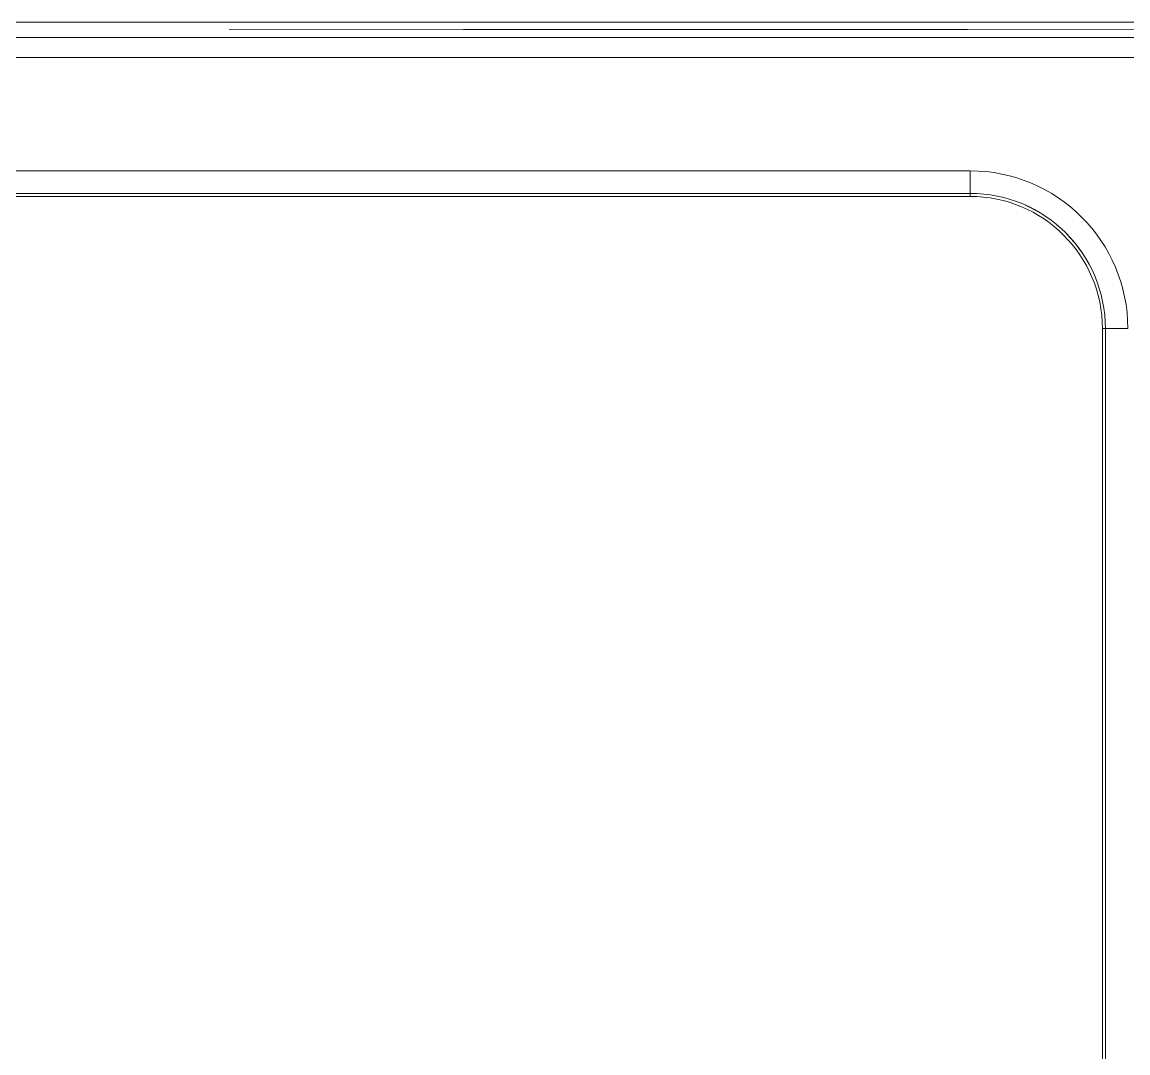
# Model space of a CAD drawing. Header units: millimetres. Extents: x -159872 to 386485, y -250577 to 158966.
# Drawn here: x 370795.8 to 371016.8, y 3091.3 to 3297.4 of the extents above; entities that cross this region are included whole.
import ezdxf

# ---------------------------------------------------------------- set-up
doc = ezdxf.new("R2010")
doc.units = ezdxf.units.MM
doc.layers.add('LDS-equipment-kitchen equipment', color=3, linetype='Continuous', lineweight=13)

# ---------------------------------------------------------------- blocks, each defined once
blk = doc.blocks.new('Group-335')
at = {"layer": 'LDS-equipment-kitchen equipment', "lineweight": 5}
for p, q in [((310371.68, 39754.91), (309870.63, 39754.86)), ((310371.68, 39754.91), (309870.63, 39754.86)), ((310365.5, 39751.82), (309867.66, 39751.78)), ((310365.5, 39751.82), (309867.66, 39751.78)), ((310311.26, 39753.46), (310351.73, 39753.48)), ((310311.26, 39753.46), (310351.73, 39753.48)), ((309867.65, 39747.78), (310365.49, 39747.83)), ((309867.65, 39747.78), (310365.49, 39747.83)), ((310311.77, 39725.17), (309922.27, 39725.14)), ((310311.77, 39725.17), (309922.27, 39725.14)), ((310311.77, 39720.68), (310311.77, 39725.17)), ((310311.77, 39720.68), (310311.77, 39725.17)), ((310311.77, 39720.68), (309922.27, 39720.64)), ((310311.77, 39720.68), (309922.27, 39720.64)), ((310311.77, 39720.67), (309922.27, 39720.63)), ((310311.77, 39720.67), (309922.27, 39720.63)), ((310311.77, 39720.68), (310311.77, 39720.67)), ((310311.77, 39720.68), (310311.77, 39720.67)), ((310311.77, 39720.07), (310311.77, 39720.67)), ((310311.77, 39720.07), (310311.77, 39720.67)), ((310311.77, 39720.07), (309922.27, 39720.04)), ((310311.77, 39720.07), (309922.27, 39720.04)), ((310338.23, 39693.62), (310338.83, 39693.62)), ((310338.23, 39693.62), (310338.25, 39414.6)), ((310338.23, 39693.62), (310338.83, 39693.62)), ((310338.23, 39693.62), (310338.25, 39414.6)), ((310338.83, 39693.62), (310338.82, 39693.62)), ((310338.83, 39693.62), (310338.82, 39693.62)), ((310338.83, 39693.62), (310343.32, 39693.62)), ((310338.83, 39693.62), (310338.85, 39414.6)), ((310338.83, 39693.62), (310338.86, 39414.6)), ((310338.83, 39693.62), (310343.32, 39693.62)), ((310338.83, 39693.62), (310338.85, 39414.6)), ((310338.83, 39693.62), (310338.86, 39414.6))]:
    blk.add_line(p, q, dxfattribs=at)
at = {"layer": 'LDS-equipment-kitchen equipment', "lineweight": 5, "transparency": 33554687}
for points in [[(310210.52, 39753.41), (310210.52, 39753.41), (310163.64, 39753.39), (310163.64, 39753.39)], [(310210.52, 39753.41), (310210.52, 39753.41), (310163.64, 39753.39), (310163.64, 39753.39)], [(310257.4, 39753.42), (310241.77, 39753.42), (310226.15, 39753.42), (310210.52, 39753.41)], [(310257.4, 39753.42), (310241.77, 39753.42), (310226.15, 39753.42), (310210.52, 39753.41)], [(310299.56, 39753.44), (310285.51, 39753.43), (310271.45, 39753.42), (310257.4, 39753.42)], [(310299.56, 39753.44), (310285.51, 39753.43), (310271.45, 39753.42), (310257.4, 39753.42)], [(310311.25, 39753.46), (310307.36, 39753.45), (310303.46, 39753.45), (310299.56, 39753.45)], [(310311.25, 39753.46), (310307.36, 39753.45), (310303.46, 39753.45), (310299.56, 39753.45)], [(310311.77, 39725.17), (310329.19, 39725.18), (310343.32, 39711.05), (310343.32, 39693.62)], [(310311.77, 39725.17), (310329.19, 39725.18), (310343.32, 39711.05), (310343.32, 39693.62)], [(310311.77, 39720.68), (310326.71, 39720.68), (310338.83, 39708.57), (310338.83, 39693.62)], [(310311.77, 39720.68), (310326.71, 39720.68), (310338.83, 39708.57), (310338.83, 39693.62)], [(310311.77, 39720.67), (310326.71, 39720.67), (310338.82, 39708.56), (310338.83, 39693.62)], [(310311.77, 39720.67), (310326.71, 39720.67), (310338.82, 39708.56), (310338.83, 39693.62)], [(310311.77, 39720.07), (310326.38, 39720.07), (310338.22, 39708.23), (310338.23, 39693.62)], [(310311.77, 39720.07), (310326.38, 39720.07), (310338.22, 39708.23), (310338.23, 39693.62)]]:
    blk.add_open_spline(points, degree=3, dxfattribs=at)
blk = doc.blocks.new('Group-337')
at = {"layer": 'LDS-equipment-kitchen equipment'}
blk.add_blockref('Group-335', (0, 0), dxfattribs=at)
blk = doc.blocks.new('Group-338')
at = {"layer": 'LDS-equipment-kitchen equipment'}
blk.add_blockref('Group-337', (0, 0), dxfattribs=at)

msp = doc.modelspace()

# ---------------------------------------------------------------- block references
at = {"layer": 'LDS-equipment-kitchen equipment', "color": 7}
msp.add_blockref('Group-338', (60673.51323, -36457.51522), dxfattribs=at)

doc.saveas('drawing.dxf')
